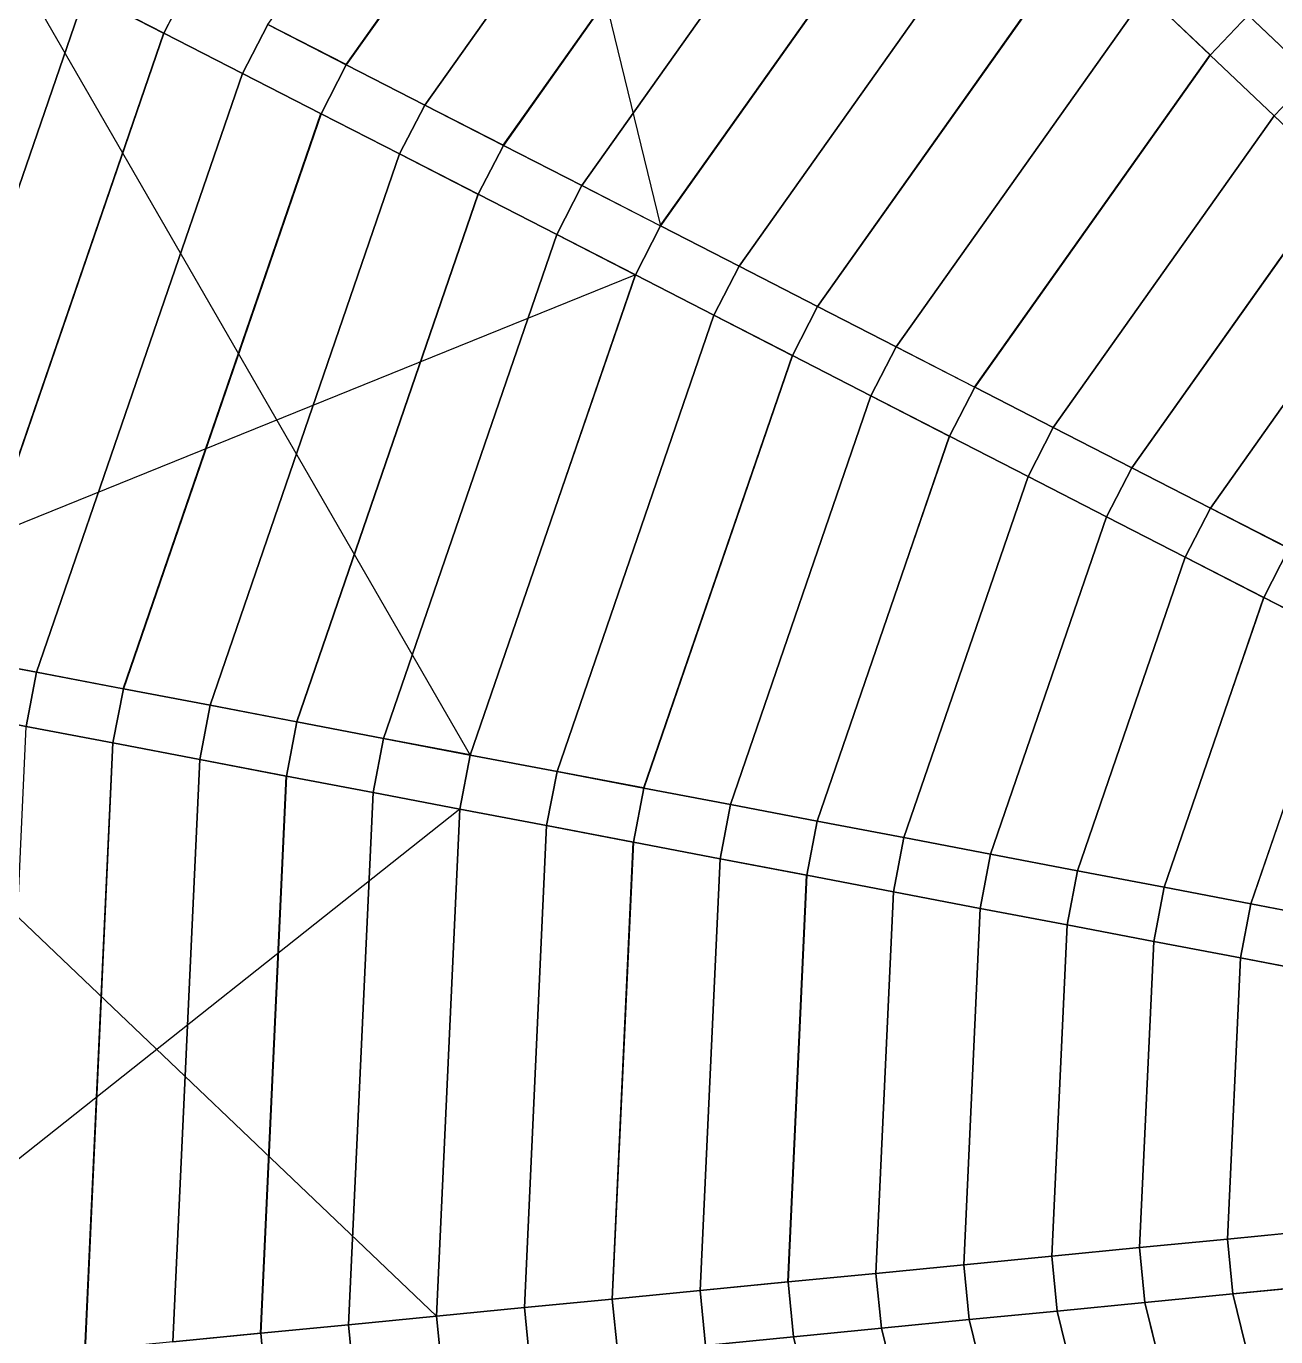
# Model space of a CAD drawing. Header units: millimetres. Extents: x -3890 to 2335, y 8273 to 14518.
# Drawn here: x -2937 to -1802, y 11227 to 12417 of the extents above; entities that cross this region are included whole.
import ezdxf

# ---------------------------------------------------------------- set-up
doc = ezdxf.new("R2010")
doc.units = ezdxf.units.MM
for name, color, linetype in [('FRAMES', 2, 'Continuous'), ('JOINTS', 2, 'Continuous'), ('SHELLS', 1, 'Continuous')]:
    doc.layers.add(name, color=color, linetype=linetype)

msp = doc.modelspace()

# ---------------------------------------------------------------- linework, layer by layer
at = {"layer": 'FRAMES'}
for p, q in [((-2559.3, 13052.9, 1429.5), (-2360.9, 12235.5, 1601.2)), ((-2326.8, 12832.1, 1642.3), (-2646.1, 12381.8, 1642.3)), ((-2210.6, 12721.7, 1683.5), (-2503.5, 12308.6, 1683.5)), ((-2094.4, 12611.4, 1721.2), (-2360.9, 12235.5, 1721.2)), ((-1978.1, 12501, 1755.5), (-2218.3, 12162.3, 1755.5)), ((-2954.2, 12483.7, 1429.5), (-2533.5, 11755.3, 1601.2)), ((-2788.7, 12455, 1477.7), (-2811.6, 12410.6, 1477.7)), ((-2811.6, 12410.6, 1597.7), (-2788.7, 12455, 1597.7)), ((-2882.9, 12447.1, 1454.1), (-2811.6, 12410.6, 1477.7)), ((-2882.9, 12447.1, 1574.1), (-2811.6, 12410.6, 1597.7)), ((-2811.6, 12410.6, 1477.7), (-2882.9, 12447.1, 1574.1)), ((-1920, 12445.8, 1651.4), (-1861.9, 12390.6, 1666.5)), ((-1920, 12445.8, 1771.4), (-1861.9, 12390.6, 1786.5)), ((-1861.9, 12390.6, 1666.5), (-1920, 12445.8, 1771.4)), ((-1827.5, 12426.8, 1666.5), (-1861.9, 12390.6, 1666.5)), ((-1861.9, 12390.6, 1786.5), (-1827.5, 12426.8, 1786.5)), ((-1827.5, 12426.8, 1666.5), (-1769.4, 12371.6, 1680.7)), ((-1827.5, 12426.8, 1786.5), (-1769.4, 12371.6, 1800.7)), ((-1827.5, 12426.8, 1666.5), (-1769.4, 12371.6, 1800.7)), ((-2811.6, 12410.6, 1597.7), (-3005.9, 11845.4, 1597.7)), ((-2811.6, 12410.6, 1477.7), (-2740.3, 12374, 1500.4)), ((-2811.6, 12410.6, 1597.7), (-2740.3, 12374, 1620.4)), ((-2811.6, 12410.6, 1477.7), (-2811.6, 12410.6, 1597.7)), ((-2740.3, 12374, 1620.4), (-2811.6, 12410.6, 1477.7)), ((-2717.4, 12418.4, 1500.4), (-2740.3, 12374, 1500.4)), ((-2740.3, 12374, 1620.4), (-2717.4, 12418.4, 1620.4)), ((-2717.4, 12418.4, 1500.4), (-2646.1, 12381.8, 1522.3)), ((-2717.4, 12418.4, 1620.4), (-2646.1, 12381.8, 1642.3)), ((-2717.4, 12418.4, 1620.4), (-2646.1, 12381.8, 1522.3)), ((-1861.9, 12390.6, 1786.5), (-2075.7, 12089.1, 1786.5)), ((-1861.9, 12390.6, 1666.5), (-1803.8, 12335.4, 1680.7)), ((-1861.9, 12390.6, 1786.5), (-1803.8, 12335.4, 1800.7)), ((-1861.9, 12390.6, 1666.5), (-1861.9, 12390.6, 1786.5)), ((-1803.8, 12335.4, 1800.7), (-1861.9, 12390.6, 1666.5)), ((-2740.3, 12374, 1500.4), (-2669, 12337.4, 1522.3)), ((-2740.3, 12374, 1620.4), (-2669, 12337.4, 1642.3)), ((-2740.3, 12374, 1500.4), (-2740.3, 12374, 1620.4)), ((-2669, 12337.4, 1522.3), (-2740.3, 12374, 1620.4)), ((-2646.1, 12381.8, 1522.3), (-2669, 12337.4, 1522.3)), ((-2669, 12337.4, 1642.3), (-2646.1, 12381.8, 1642.3)), ((-2646.1, 12381.8, 1522.3), (-2574.8, 12345.2, 1543.3)), ((-2646.1, 12381.8, 1642.3), (-2574.8, 12345.2, 1663.3)), ((-2646.1, 12381.8, 1642.3), (-2646.1, 12381.8, 1522.3)), ((-2646.1, 12381.8, 1522.3), (-2574.8, 12345.2, 1663.3)), ((-1769.4, 12371.6, 1680.7), (-1803.8, 12335.4, 1680.7)), ((-1803.8, 12335.4, 1800.7), (-1769.4, 12371.6, 1800.7)), ((-2669, 12337.4, 1642.3), (-2848.4, 11815.4, 1642.3)), ((-2669, 12337.4, 1522.3), (-2597.7, 12300.8, 1543.3)), ((-2669, 12337.4, 1642.3), (-2597.7, 12300.8, 1663.3)), ((-2669, 12337.4, 1522.3), (-2669, 12337.4, 1642.3)), ((-2597.7, 12300.8, 1663.3), (-2669, 12337.4, 1522.3)), ((-2574.8, 12345.2, 1543.3), (-2597.7, 12300.8, 1543.3)), ((-2597.7, 12300.8, 1663.3), (-2574.8, 12345.2, 1663.3)), ((-2574.8, 12345.2, 1543.3), (-2503.5, 12308.6, 1563.5)), ((-2574.8, 12345.2, 1663.3), (-2503.5, 12308.6, 1683.5)), ((-2574.8, 12345.2, 1663.3), (-2574.8, 12345.2, 1543.3)), ((-2574.8, 12345.2, 1663.3), (-2503.5, 12308.6, 1563.5)), ((-1803.8, 12335.4, 1680.7), (-1745.7, 12280.2, 1694.1)), ((-1803.8, 12335.4, 1800.7), (-1745.7, 12280.2, 1814.1)), ((-1803.8, 12335.4, 1680.7), (-1803.8, 12335.4, 1800.7)), ((-1745.7, 12280.2, 1694.1), (-1803.8, 12335.4, 1800.7)), ((-2597.7, 12300.8, 1543.3), (-2526.4, 12264.2, 1563.5)), ((-2597.7, 12300.8, 1663.3), (-2526.4, 12264.2, 1683.5)), ((-2597.7, 12300.8, 1543.3), (-2597.7, 12300.8, 1663.3)), ((-2526.4, 12264.2, 1563.5), (-2597.7, 12300.8, 1663.3)), ((-2503.5, 12308.6, 1563.5), (-2526.4, 12264.2, 1563.5)), ((-2526.4, 12264.2, 1683.5), (-2503.5, 12308.6, 1683.5)), ((-2503.5, 12308.6, 1563.5), (-2432.2, 12272.1, 1582.7)), ((-2503.5, 12308.6, 1683.5), (-2432.2, 12272.1, 1702.7)), ((-2503.5, 12308.6, 1683.5), (-2503.5, 12308.6, 1563.5)), ((-2503.5, 12308.6, 1563.5), (-2432.2, 12272.1, 1702.7)), ((-1745.7, 12280.2, 1814.1), (-1933, 12016, 1814.1)), ((-2526.4, 12264.2, 1683.5), (-2691, 11785.3, 1683.5)), ((-2526.4, 12264.2, 1563.5), (-2455.1, 12227.6, 1582.7)), ((-2526.4, 12264.2, 1683.5), (-2455.1, 12227.6, 1702.7)), ((-2526.4, 12264.2, 1563.5), (-2526.4, 12264.2, 1683.5)), ((-2455.1, 12227.6, 1702.7), (-2526.4, 12264.2, 1563.5)), ((-2432.2, 12272.1, 1582.7), (-2455.1, 12227.6, 1582.7)), ((-2455.1, 12227.6, 1702.7), (-2432.2, 12272.1, 1702.7)), ((-2432.2, 12272.1, 1582.7), (-2360.9, 12235.5, 1601.2)), ((-2432.2, 12272.1, 1702.7), (-2360.9, 12235.5, 1721.2)), ((-2432.2, 12272.1, 1702.7), (-2432.2, 12272.1, 1582.7)), ((-2432.2, 12272.1, 1702.7), (-2360.9, 12235.5, 1601.2)), ((-2360.9, 12235.5, 1601.2), (-2383.7, 12191, 1601.2)), ((-2383.7, 12191, 1721.2), (-2360.9, 12235.5, 1721.2)), ((-2360.9, 12235.5, 1601.2), (-2289.6, 12198.9, 1618.7)), ((-2360.9, 12235.5, 1721.2), (-2289.6, 12198.9, 1738.7)), ((-2360.9, 12235.5, 1721.2), (-2360.9, 12235.5, 1601.2)), ((-2360.9, 12235.5, 1601.2), (-2289.6, 12198.9, 1738.7)), ((-2455.1, 12227.6, 1582.7), (-2383.7, 12191, 1601.2)), ((-2455.1, 12227.6, 1702.7), (-2383.7, 12191, 1721.2)), ((-2455.1, 12227.6, 1582.7), (-2455.1, 12227.6, 1702.7)), ((-2383.7, 12191, 1601.2), (-2455.1, 12227.6, 1702.7)), ((-2289.6, 12198.9, 1618.7), (-2312.4, 12154.5, 1618.7)), ((-2312.4, 12154.5, 1738.7), (-2289.6, 12198.9, 1738.7)), ((-2289.6, 12198.9, 1618.7), (-2218.3, 12162.3, 1635.5)), ((-2289.6, 12198.9, 1738.7), (-2218.3, 12162.3, 1755.5)), ((-2289.6, 12198.9, 1738.7), (-2289.6, 12198.9, 1618.7)), ((-2289.6, 12198.9, 1738.7), (-2218.3, 12162.3, 1635.5)), ((-2383.7, 12191, 1601.2), (-3163.3, 11875.4, 1429.5)), ((-2383.7, 12191, 1721.2), (-2533.5, 11755.3, 1721.2)), ((-2383.7, 12191, 1601.2), (-2312.4, 12154.5, 1618.7)), ((-2383.7, 12191, 1721.2), (-2312.4, 12154.5, 1738.7)), ((-2383.7, 12191, 1601.2), (-2383.7, 12191, 1721.2)), ((-2312.4, 12154.5, 1738.7), (-2383.7, 12191, 1601.2)), ((-2218.3, 12162.3, 1635.5), (-2241.1, 12117.9, 1635.5)), ((-2241.1, 12117.9, 1755.5), (-2218.3, 12162.3, 1755.5)), ((-2218.3, 12162.3, 1635.5), (-2147, 12125.7, 1651.4)), ((-2218.3, 12162.3, 1755.5), (-2147, 12125.7, 1771.4)), ((-2218.3, 12162.3, 1755.5), (-2218.3, 12162.3, 1635.5)), ((-2218.3, 12162.3, 1635.5), (-2147, 12125.7, 1771.4)), ((-2312.4, 12154.5, 1618.7), (-2241.1, 12117.9, 1635.5)), ((-2312.4, 12154.5, 1738.7), (-2241.1, 12117.9, 1755.5)), ((-2312.4, 12154.5, 1618.7), (-2312.4, 12154.5, 1738.7)), ((-2241.1, 12117.9, 1635.5), (-2312.4, 12154.5, 1738.7)), ((-2147, 12125.7, 1651.4), (-2169.8, 12081.3, 1651.4)), ((-2169.8, 12081.3, 1771.4), (-2147, 12125.7, 1771.4)), ((-2147, 12125.7, 1651.4), (-2075.7, 12089.1, 1666.5)), ((-2147, 12125.7, 1771.4), (-2075.7, 12089.1, 1786.5)), ((-2147, 12125.7, 1771.4), (-2147, 12125.7, 1651.4)), ((-2147, 12125.7, 1771.4), (-2075.7, 12089.1, 1666.5)), ((-2241.1, 12117.9, 1755.5), (-2376.1, 11725.3, 1755.5)), ((-2241.1, 12117.9, 1635.5), (-2169.8, 12081.3, 1651.4)), ((-2241.1, 12117.9, 1755.5), (-2169.8, 12081.3, 1771.4)), ((-2241.1, 12117.9, 1635.5), (-2241.1, 12117.9, 1755.5)), ((-2169.8, 12081.3, 1771.4), (-2241.1, 12117.9, 1635.5)), ((-2075.7, 12089.1, 1666.5), (-2098.5, 12044.7, 1666.5)), ((-2098.5, 12044.7, 1786.5), (-2075.7, 12089.1, 1786.5)), ((-2075.7, 12089.1, 1666.5), (-2004.4, 12052.5, 1680.7)), ((-2075.7, 12089.1, 1786.5), (-2004.4, 12052.5, 1800.7)), ((-2075.7, 12089.1, 1786.5), (-2075.7, 12089.1, 1666.5)), ((-2075.7, 12089.1, 1666.5), (-2004.4, 12052.5, 1800.7)), ((-2169.8, 12081.3, 1651.4), (-2098.5, 12044.7, 1666.5)), ((-2169.8, 12081.3, 1771.4), (-2098.5, 12044.7, 1786.5)), ((-2169.8, 12081.3, 1651.4), (-2169.8, 12081.3, 1771.4)), ((-2098.5, 12044.7, 1666.5), (-2169.8, 12081.3, 1771.4)), ((-2004.4, 12052.5, 1680.7), (-2027.2, 12008.1, 1680.7)), ((-2027.2, 12008.1, 1800.7), (-2004.4, 12052.5, 1800.7)), ((-2004.4, 12052.5, 1680.7), (-1933, 12016, 1694.1)), ((-2004.4, 12052.5, 1800.7), (-1933, 12016, 1814.1)), ((-2004.4, 12052.5, 1800.7), (-2004.4, 12052.5, 1680.7)), ((-2004.4, 12052.5, 1800.7), (-1933, 12016, 1694.1)), ((-2098.5, 12044.7, 1786.5), (-2218.6, 11695.3, 1786.5)), ((-2098.5, 12044.7, 1666.5), (-2027.2, 12008.1, 1680.7)), ((-2098.5, 12044.7, 1786.5), (-2027.2, 12008.1, 1800.7)), ((-2098.5, 12044.7, 1666.5), (-2098.5, 12044.7, 1786.5)), ((-2027.2, 12008.1, 1800.7), (-2098.5, 12044.7, 1666.5)), ((-1933, 12016, 1694.1), (-1955.9, 11971.5, 1694.1)), ((-1955.9, 11971.5, 1814.1), (-1933, 12016, 1814.1)), ((-1933, 12016, 1694.1), (-1861.7, 11979.4, 1706.7)), ((-1933, 12016, 1814.1), (-1861.7, 11979.4, 1826.7)), ((-1933, 12016, 1814.1), (-1933, 12016, 1694.1)), ((-1933, 12016, 1694.1), (-1861.7, 11979.4, 1826.7)), ((-2027.2, 12008.1, 1680.7), (-1955.9, 11971.5, 1694.1)), ((-2027.2, 12008.1, 1800.7), (-1955.9, 11971.5, 1814.1)), ((-2027.2, 12008.1, 1680.7), (-2027.2, 12008.1, 1800.7)), ((-1955.9, 11971.5, 1694.1), (-2027.2, 12008.1, 1800.7)), ((-1861.7, 11979.4, 1706.7), (-1884.6, 11934.9, 1706.7)), ((-1884.6, 11934.9, 1826.7), (-1861.7, 11979.4, 1826.7)), ((-1861.7, 11979.4, 1706.7), (-1790.4, 11942.8, 1718.5)), ((-1861.7, 11979.4, 1826.7), (-1790.4, 11942.8, 1838.5)), ((-1861.7, 11979.4, 1826.7), (-1861.7, 11979.4, 1706.7)), ((-1861.7, 11979.4, 1826.7), (-1790.4, 11942.8, 1718.5)), ((-1955.9, 11971.5, 1814.1), (-2061.2, 11665.2, 1814.1)), ((-1955.9, 11971.5, 1694.1), (-1884.6, 11934.9, 1706.7)), ((-1955.9, 11971.5, 1814.1), (-1884.6, 11934.9, 1826.7)), ((-1955.9, 11971.5, 1694.1), (-1955.9, 11971.5, 1814.1)), ((-1884.6, 11934.9, 1826.7), (-1955.9, 11971.5, 1694.1)), ((-1884.6, 11934.9, 1706.7), (-1813.3, 11898.4, 1718.5)), ((-1884.6, 11934.9, 1826.7), (-1813.3, 11898.4, 1838.5)), ((-1884.6, 11934.9, 1706.7), (-1884.6, 11934.9, 1826.7)), ((-1813.3, 11898.4, 1718.5), (-1884.6, 11934.9, 1826.7)), ((-1790.4, 11942.8, 1718.5), (-1813.3, 11898.4, 1718.5)), ((-1813.3, 11898.4, 1838.5), (-1790.4, 11942.8, 1838.5)), ((-1813.3, 11898.4, 1838.5), (-1903.7, 11635.2, 1838.5)), ((-1813.3, 11898.4, 1718.5), (-1742, 11861.8, 1729.5)), ((-1813.3, 11898.4, 1838.5), (-1742, 11861.8, 1849.5)), ((-1813.3, 11898.4, 1718.5), (-1813.3, 11898.4, 1838.5)), ((-1742, 11861.8, 1849.5), (-1813.3, 11898.4, 1718.5)), ((-3005.9, 11845.4, 1477.7), (-2927.2, 11830.4, 1500.4)), ((-3005.9, 11845.4, 1597.7), (-2927.2, 11830.4, 1620.4)), ((-3005.9, 11845.4, 1477.7), (-2927.2, 11830.4, 1620.4)), ((-3172.8, 11826.3, 1429.5), (-2564.1, 11245.9, 1601.2)), ((-2927.2, 11830.4, 1500.4), (-2936.6, 11781.3, 1500.4)), ((-2936.6, 11781.3, 1620.4), (-2927.2, 11830.4, 1620.4)), ((-2927.2, 11830.4, 1500.4), (-2848.4, 11815.4, 1522.3)), ((-2927.2, 11830.4, 1620.4), (-2848.4, 11815.4, 1642.3)), ((-2927.2, 11830.4, 1620.4), (-2927.2, 11830.4, 1500.4)), ((-2927.2, 11830.4, 1620.4), (-2848.4, 11815.4, 1522.3)), ((-2848.4, 11815.4, 1522.3), (-2857.8, 11766.3, 1522.3)), ((-2857.8, 11766.3, 1642.3), (-2848.4, 11815.4, 1642.3)), ((-2848.4, 11815.4, 1522.3), (-2769.7, 11800.4, 1543.3)), ((-2848.4, 11815.4, 1642.3), (-2769.7, 11800.4, 1663.3)), ((-2848.4, 11815.4, 1642.3), (-2848.4, 11815.4, 1522.3)), ((-2848.4, 11815.4, 1522.3), (-2769.7, 11800.4, 1663.3)), ((-2769.7, 11800.4, 1543.3), (-2779.1, 11751.3, 1543.3)), ((-2779.1, 11751.3, 1663.3), (-2769.7, 11800.4, 1663.3)), ((-2769.7, 11800.4, 1543.3), (-2691, 11785.3, 1563.5)), ((-2769.7, 11800.4, 1663.3), (-2691, 11785.3, 1683.5)), ((-2769.7, 11800.4, 1663.3), (-2769.7, 11800.4, 1543.3)), ((-2769.7, 11800.4, 1663.3), (-2691, 11785.3, 1563.5)), ((-3015.3, 11796.3, 1477.7), (-2936.6, 11781.3, 1500.4)), ((-3015.3, 11796.3, 1597.7), (-2936.6, 11781.3, 1620.4)), ((-2936.6, 11781.3, 1620.4), (-3015.3, 11796.3, 1477.7)), ((-2936.6, 11781.3, 1500.4), (-2857.8, 11766.3, 1522.3)), ((-2936.6, 11781.3, 1620.4), (-2857.8, 11766.3, 1642.3)), ((-2936.6, 11781.3, 1500.4), (-2936.6, 11781.3, 1620.4)), ((-2857.8, 11766.3, 1522.3), (-2936.6, 11781.3, 1620.4)), ((-2691, 11785.3, 1563.5), (-2700.4, 11736.2, 1563.5)), ((-2700.4, 11736.2, 1683.5), (-2691, 11785.3, 1683.5)), ((-2691, 11785.3, 1563.5), (-2612.2, 11770.3, 1582.7)), ((-2691, 11785.3, 1683.5), (-2612.2, 11770.3, 1702.7)), ((-2691, 11785.3, 1683.5), (-2691, 11785.3, 1563.5)), ((-2691, 11785.3, 1563.5), (-2612.2, 11770.3, 1702.7)), ((-2857.8, 11766.3, 1642.3), (-2883.2, 11214.8, 1642.3)), ((-2857.8, 11766.3, 1522.3), (-2779.1, 11751.3, 1543.3)), ((-2857.8, 11766.3, 1642.3), (-2779.1, 11751.3, 1663.3)), ((-2857.8, 11766.3, 1522.3), (-2857.8, 11766.3, 1642.3)), ((-2779.1, 11751.3, 1663.3), (-2857.8, 11766.3, 1522.3)), ((-2612.2, 11770.3, 1582.7), (-2621.7, 11721.2, 1582.7)), ((-2621.7, 11721.2, 1702.7), (-2612.2, 11770.3, 1702.7)), ((-2612.2, 11770.3, 1582.7), (-2533.5, 11755.3, 1601.2)), ((-2612.2, 11770.3, 1702.7), (-2533.5, 11755.3, 1721.2)), ((-2612.2, 11770.3, 1702.7), (-2612.2, 11770.3, 1582.7)), ((-2612.2, 11770.3, 1702.7), (-2533.5, 11755.3, 1601.2)), ((-2533.5, 11755.3, 1601.2), (-2542.9, 11706.2, 1601.2)), ((-2542.9, 11706.2, 1721.2), (-2533.5, 11755.3, 1721.2)), ((-2533.5, 11755.3, 1601.2), (-2454.8, 11740.3, 1618.7)), ((-2533.5, 11755.3, 1721.2), (-2454.8, 11740.3, 1738.7)), ((-2533.5, 11755.3, 1721.2), (-2533.5, 11755.3, 1601.2)), ((-2533.5, 11755.3, 1601.2), (-2454.8, 11740.3, 1738.7)), ((-2779.1, 11751.3, 1543.3), (-2700.4, 11736.2, 1563.5)), ((-2779.1, 11751.3, 1663.3), (-2700.4, 11736.2, 1683.5)), ((-2779.1, 11751.3, 1543.3), (-2779.1, 11751.3, 1663.3)), ((-2700.4, 11736.2, 1563.5), (-2779.1, 11751.3, 1663.3)), ((-2700.4, 11736.2, 1683.5), (-2723.7, 11230.4, 1683.5)), ((-2700.4, 11736.2, 1563.5), (-2621.7, 11721.2, 1582.7)), ((-2700.4, 11736.2, 1683.5), (-2621.7, 11721.2, 1702.7)), ((-2700.4, 11736.2, 1563.5), (-2700.4, 11736.2, 1683.5)), ((-2621.7, 11721.2, 1702.7), (-2700.4, 11736.2, 1563.5)), ((-2454.8, 11740.3, 1618.7), (-2464.2, 11691.2, 1618.7)), ((-2464.2, 11691.2, 1738.7), (-2454.8, 11740.3, 1738.7)), ((-2454.8, 11740.3, 1618.7), (-2376.1, 11725.3, 1635.5)), ((-2454.8, 11740.3, 1738.7), (-2376.1, 11725.3, 1755.5)), ((-2454.8, 11740.3, 1738.7), (-2454.8, 11740.3, 1618.7)), ((-2454.8, 11740.3, 1738.7), (-2376.1, 11725.3, 1635.5)), ((-2621.7, 11721.2, 1582.7), (-2542.9, 11706.2, 1601.2)), ((-2621.7, 11721.2, 1702.7), (-2542.9, 11706.2, 1721.2)), ((-2621.7, 11721.2, 1582.7), (-2621.7, 11721.2, 1702.7)), ((-2542.9, 11706.2, 1601.2), (-2621.7, 11721.2, 1702.7)), ((-2376.1, 11725.3, 1635.5), (-2385.5, 11676.2, 1635.5)), ((-2385.5, 11676.2, 1755.5), (-2376.1, 11725.3, 1755.5)), ((-2376.1, 11725.3, 1635.5), (-2297.3, 11710.3, 1651.4)), ((-2376.1, 11725.3, 1755.5), (-2297.3, 11710.3, 1771.4)), ((-2376.1, 11725.3, 1755.5), (-2376.1, 11725.3, 1635.5)), ((-2376.1, 11725.3, 1635.5), (-2297.3, 11710.3, 1771.4)), ((-2542.9, 11706.2, 1601.2), (-3202.3, 11183.7, 1429.5)), ((-2542.9, 11706.2, 1721.2), (-2564.1, 11245.9, 1721.2)), ((-2542.9, 11706.2, 1601.2), (-2464.2, 11691.2, 1618.7)), ((-2542.9, 11706.2, 1721.2), (-2464.2, 11691.2, 1738.7)), ((-2542.9, 11706.2, 1601.2), (-2542.9, 11706.2, 1721.2)), ((-2464.2, 11691.2, 1738.7), (-2542.9, 11706.2, 1601.2)), ((-2297.3, 11710.3, 1651.4), (-2306.7, 11661.2, 1651.4)), ((-2306.7, 11661.2, 1771.4), (-2297.3, 11710.3, 1771.4)), ((-2297.3, 11710.3, 1651.4), (-2218.6, 11695.3, 1666.5)), ((-2297.3, 11710.3, 1771.4), (-2218.6, 11695.3, 1786.5)), ((-2297.3, 11710.3, 1771.4), (-2297.3, 11710.3, 1651.4)), ((-2297.3, 11710.3, 1771.4), (-2218.6, 11695.3, 1666.5)), ((-2218.6, 11695.3, 1666.5), (-2228, 11646.2, 1666.5)), ((-2228, 11646.2, 1786.5), (-2218.6, 11695.3, 1786.5)), ((-2218.6, 11695.3, 1666.5), (-2139.9, 11680.3, 1680.7)), ((-2218.6, 11695.3, 1786.5), (-2139.9, 11680.3, 1800.7)), ((-2218.6, 11695.3, 1786.5), (-2218.6, 11695.3, 1666.5)), ((-2218.6, 11695.3, 1666.5), (-2139.9, 11680.3, 1800.7)), ((-2464.2, 11691.2, 1618.7), (-2385.5, 11676.2, 1635.5)), ((-2464.2, 11691.2, 1738.7), (-2385.5, 11676.2, 1755.5)), ((-2464.2, 11691.2, 1618.7), (-2464.2, 11691.2, 1738.7)), ((-2385.5, 11676.2, 1635.5), (-2464.2, 11691.2, 1738.7)), ((-2385.5, 11676.2, 1755.5), (-2404.6, 11261.5, 1755.5)), ((-2385.5, 11676.2, 1635.5), (-2306.7, 11661.2, 1651.4)), ((-2385.5, 11676.2, 1755.5), (-2306.7, 11661.2, 1771.4)), ((-2385.5, 11676.2, 1635.5), (-2385.5, 11676.2, 1755.5)), ((-2306.7, 11661.2, 1771.4), (-2385.5, 11676.2, 1635.5)), ((-2139.9, 11680.3, 1680.7), (-2149.3, 11631.1, 1680.7)), ((-2149.3, 11631.1, 1800.7), (-2139.9, 11680.3, 1800.7)), ((-2139.9, 11680.3, 1680.7), (-2061.2, 11665.2, 1694.1)), ((-2139.9, 11680.3, 1800.7), (-2061.2, 11665.2, 1814.1)), ((-2139.9, 11680.3, 1800.7), (-2139.9, 11680.3, 1680.7)), ((-2139.9, 11680.3, 1800.7), (-2061.2, 11665.2, 1694.1)), ((-2306.7, 11661.2, 1651.4), (-2228, 11646.2, 1666.5)), ((-2306.7, 11661.2, 1771.4), (-2228, 11646.2, 1786.5)), ((-2306.7, 11661.2, 1651.4), (-2306.7, 11661.2, 1771.4)), ((-2228, 11646.2, 1666.5), (-2306.7, 11661.2, 1771.4)), ((-2061.2, 11665.2, 1694.1), (-2070.6, 11616.1, 1694.1)), ((-2070.6, 11616.1, 1814.1), (-2061.2, 11665.2, 1814.1)), ((-2061.2, 11665.2, 1694.1), (-1982.4, 11650.2, 1706.7)), ((-2061.2, 11665.2, 1814.1), (-1982.4, 11650.2, 1826.7)), ((-2061.2, 11665.2, 1814.1), (-2061.2, 11665.2, 1694.1)), ((-2061.2, 11665.2, 1694.1), (-1982.4, 11650.2, 1826.7)), ((-2228, 11646.2, 1786.5), (-2245, 11277, 1786.5)), ((-2228, 11646.2, 1666.5), (-2149.3, 11631.1, 1680.7)), ((-2228, 11646.2, 1786.5), (-2149.3, 11631.1, 1800.7)), ((-2228, 11646.2, 1666.5), (-2228, 11646.2, 1786.5)), ((-2149.3, 11631.1, 1800.7), (-2228, 11646.2, 1666.5)), ((-1982.4, 11650.2, 1706.7), (-1991.8, 11601.1, 1706.7)), ((-1991.8, 11601.1, 1826.7), (-1982.4, 11650.2, 1826.7)), ((-1982.4, 11650.2, 1706.7), (-1903.7, 11635.2, 1718.5)), ((-1982.4, 11650.2, 1826.7), (-1903.7, 11635.2, 1838.5)), ((-1982.4, 11650.2, 1826.7), (-1982.4, 11650.2, 1706.7)), ((-1982.4, 11650.2, 1826.7), (-1903.7, 11635.2, 1718.5)), ((-1903.7, 11635.2, 1718.5), (-1913.1, 11586.1, 1718.5)), ((-1913.1, 11586.1, 1838.5), (-1903.7, 11635.2, 1838.5)), ((-1903.7, 11635.2, 1718.5), (-1825, 11620.2, 1729.5)), ((-1903.7, 11635.2, 1838.5), (-1825, 11620.2, 1849.5)), ((-1903.7, 11635.2, 1838.5), (-1903.7, 11635.2, 1718.5)), ((-1903.7, 11635.2, 1718.5), (-1825, 11620.2, 1849.5)), ((-2149.3, 11631.1, 1680.7), (-2070.6, 11616.1, 1694.1)), ((-2149.3, 11631.1, 1800.7), (-2070.6, 11616.1, 1814.1)), ((-2149.3, 11631.1, 1680.7), (-2149.3, 11631.1, 1800.7)), ((-2070.6, 11616.1, 1694.1), (-2149.3, 11631.1, 1800.7)), ((-2070.6, 11616.1, 1814.1), (-2085.5, 11292.6, 1814.1)), ((-2070.6, 11616.1, 1694.1), (-1991.8, 11601.1, 1706.7)), ((-2070.6, 11616.1, 1814.1), (-1991.8, 11601.1, 1826.7)), ((-2070.6, 11616.1, 1694.1), (-2070.6, 11616.1, 1814.1)), ((-1991.8, 11601.1, 1826.7), (-2070.6, 11616.1, 1694.1)), ((-1825, 11620.2, 1729.5), (-1834.4, 11571.1, 1729.5)), ((-1834.4, 11571.1, 1849.5), (-1825, 11620.2, 1849.5)), ((-1825, 11620.2, 1729.5), (-1746.2, 11605.2, 1739.7)), ((-1825, 11620.2, 1849.5), (-1746.2, 11605.2, 1859.7)), ((-1825, 11620.2, 1849.5), (-1825, 11620.2, 1729.5)), ((-1825, 11620.2, 1849.5), (-1746.2, 11605.2, 1739.7)), ((-1991.8, 11601.1, 1706.7), (-1913.1, 11586.1, 1718.5)), ((-1991.8, 11601.1, 1826.7), (-1913.1, 11586.1, 1838.5)), ((-1991.8, 11601.1, 1706.7), (-1991.8, 11601.1, 1826.7)), ((-1913.1, 11586.1, 1718.5), (-1991.8, 11601.1, 1826.7)), ((-1913.1, 11586.1, 1838.5), (-1926, 11308.2, 1838.5)), ((-1913.1, 11586.1, 1718.5), (-1834.4, 11571.1, 1729.5)), ((-1913.1, 11586.1, 1838.5), (-1834.4, 11571.1, 1849.5)), ((-1913.1, 11586.1, 1718.5), (-1913.1, 11586.1, 1838.5)), ((-1834.4, 11571.1, 1849.5), (-1913.1, 11586.1, 1718.5)), ((-1834.4, 11571.1, 1729.5), (-1755.6, 11556.1, 1739.7)), ((-1834.4, 11571.1, 1849.5), (-1755.6, 11556.1, 1859.7)), ((-1834.4, 11571.1, 1729.5), (-1834.4, 11571.1, 1849.5)), ((-1755.6, 11556.1, 1739.7), (-1834.4, 11571.1, 1849.5)), ((-1926, 11308.2, 1718.5), (-1846.2, 11315.9, 1729.5)), ((-1926, 11308.2, 1838.5), (-1846.2, 11315.9, 1849.5)), ((-1926, 11308.2, 1718.5), (-1846.2, 11315.9, 1849.5)), ((-1846.2, 11315.9, 1729.5), (-1766.4, 11323.7, 1739.7)), ((-1846.2, 11315.9, 1849.5), (-1766.4, 11323.7, 1859.7)), ((-1846.2, 11315.9, 1849.5), (-1766.4, 11323.7, 1739.7)), ((-1846.2, 11315.9, 1849.5), (-1846.2, 11315.9, 1729.5)), ((-1846.2, 11315.9, 1729.5), (-1841.3, 11266.2, 1729.5)), ((-1841.3, 11266.2, 1849.5), (-1846.2, 11315.9, 1849.5)), ((-2005.7, 11300.4, 1706.7), (-1926, 11308.2, 1718.5)), ((-2005.7, 11300.4, 1826.7), (-1926, 11308.2, 1838.5)), ((-2005.7, 11300.4, 1826.7), (-1926, 11308.2, 1718.5)), ((-1926, 11308.2, 1838.5), (-1926, 11308.2, 1718.5)), ((-1926, 11308.2, 1718.5), (-1921.1, 11258.4, 1718.5)), ((-1921.1, 11258.4, 1838.5), (-1926, 11308.2, 1838.5)), ((-2165.3, 11284.8, 1680.7), (-2085.5, 11292.6, 1694.1)), ((-2165.3, 11284.8, 1800.7), (-2085.5, 11292.6, 1814.1)), ((-2165.3, 11284.8, 1800.7), (-2085.5, 11292.6, 1694.1)), ((-2085.5, 11292.6, 1694.1), (-2005.7, 11300.4, 1706.7)), ((-2085.5, 11292.6, 1814.1), (-2005.7, 11300.4, 1826.7)), ((-2085.5, 11292.6, 1694.1), (-2005.7, 11300.4, 1826.7)), ((-2085.5, 11292.6, 1814.1), (-2085.5, 11292.6, 1694.1)), ((-2085.5, 11292.6, 1694.1), (-2080.7, 11242.8, 1694.1)), ((-2080.7, 11242.8, 1814.1), (-2085.5, 11292.6, 1814.1)), ((-2005.7, 11300.4, 1826.7), (-2005.7, 11300.4, 1706.7)), ((-2005.7, 11300.4, 1706.7), (-2000.9, 11250.6, 1706.7)), ((-2000.9, 11250.6, 1826.7), (-2005.7, 11300.4, 1826.7)), ((-2324.8, 11269.3, 1651.4), (-2245, 11277, 1666.5)), ((-2324.8, 11269.3, 1771.4), (-2245, 11277, 1786.5)), ((-2324.8, 11269.3, 1771.4), (-2245, 11277, 1666.5)), ((-2245, 11277, 1666.5), (-2165.3, 11284.8, 1680.7)), ((-2245, 11277, 1786.5), (-2165.3, 11284.8, 1800.7)), ((-2245, 11277, 1666.5), (-2165.3, 11284.8, 1800.7)), ((-2245, 11277, 1786.5), (-2245, 11277, 1666.5)), ((-2245, 11277, 1666.5), (-2240.2, 11227.3, 1666.5)), ((-2240.2, 11227.3, 1786.5), (-2245, 11277, 1786.5)), ((-2165.3, 11284.8, 1800.7), (-2165.3, 11284.8, 1680.7)), ((-2165.3, 11284.8, 1680.7), (-2160.4, 11235.1, 1680.7)), ((-2160.4, 11235.1, 1800.7), (-2165.3, 11284.8, 1800.7)), ((-2404.6, 11261.5, 1635.5), (-2324.8, 11269.3, 1651.4)), ((-2404.6, 11261.5, 1755.5), (-2324.8, 11269.3, 1771.4)), ((-2404.6, 11261.5, 1635.5), (-2324.8, 11269.3, 1771.4)), ((-2324.8, 11269.3, 1771.4), (-2324.8, 11269.3, 1651.4)), ((-2324.8, 11269.3, 1651.4), (-2320, 11219.5, 1651.4)), ((-2320, 11219.5, 1771.4), (-2324.8, 11269.3, 1771.4)), ((-1921.1, 11258.4, 1718.5), (-1841.3, 11266.2, 1729.5)), ((-1921.1, 11258.4, 1838.5), (-1841.3, 11266.2, 1849.5)), ((-1841.3, 11266.2, 1849.5), (-1921.1, 11258.4, 1718.5)), ((-1841.3, 11266.2, 1729.5), (-1761.6, 11273.9, 1739.7)), ((-1841.3, 11266.2, 1849.5), (-1761.6, 11273.9, 1859.7)), ((-1761.6, 11273.9, 1739.7), (-1841.3, 11266.2, 1849.5)), ((-1841.3, 11266.2, 1729.5), (-1841.3, 11266.2, 1849.5)), ((-2564.1, 11245.9, 1601.2), (-2484.4, 11253.7, 1618.7)), ((-2564.1, 11245.9, 1721.2), (-2484.4, 11253.7, 1738.7)), ((-2564.1, 11245.9, 1601.2), (-2484.4, 11253.7, 1738.7)), ((-2484.4, 11253.7, 1618.7), (-2404.6, 11261.5, 1635.5)), ((-2484.4, 11253.7, 1738.7), (-2404.6, 11261.5, 1755.5)), ((-2484.4, 11253.7, 1738.7), (-2404.6, 11261.5, 1635.5)), ((-2484.4, 11253.7, 1738.7), (-2484.4, 11253.7, 1618.7)), ((-2484.4, 11253.7, 1618.7), (-2479.5, 11204, 1618.7)), ((-2479.5, 11204, 1738.7), (-2484.4, 11253.7, 1738.7)), ((-2404.6, 11261.5, 1755.5), (-2404.6, 11261.5, 1635.5)), ((-2404.6, 11261.5, 1635.5), (-2399.7, 11211.7, 1635.5)), ((-2399.7, 11211.7, 1755.5), (-2404.6, 11261.5, 1755.5)), ((-2000.9, 11250.6, 1706.7), (-1921.1, 11258.4, 1718.5)), ((-2000.9, 11250.6, 1826.7), (-1921.1, 11258.4, 1838.5)), ((-1921.1, 11258.4, 1718.5), (-2000.9, 11250.6, 1826.7)), ((-1921.1, 11258.4, 1718.5), (-1921.1, 11258.4, 1838.5)), ((-1921.1, 11258.4, 1838.5), (-1854.8, 10988.3, 1838.5)), ((-2643.9, 11238.2, 1582.7), (-2564.1, 11245.9, 1601.2)), ((-2643.9, 11238.2, 1702.7), (-2564.1, 11245.9, 1721.2)), ((-2643.9, 11238.2, 1702.7), (-2564.1, 11245.9, 1601.2)), ((-2564.1, 11245.9, 1721.2), (-2564.1, 11245.9, 1601.2)), ((-2564.1, 11245.9, 1601.2), (-2559.3, 11196.2, 1601.2)), ((-2559.3, 11196.2, 1721.2), (-2564.1, 11245.9, 1721.2)), ((-2160.4, 11235.1, 1680.7), (-2080.7, 11242.8, 1694.1)), ((-2160.4, 11235.1, 1800.7), (-2080.7, 11242.8, 1814.1)), ((-2080.7, 11242.8, 1694.1), (-2160.4, 11235.1, 1800.7)), ((-2080.7, 11242.8, 1694.1), (-2000.9, 11250.6, 1706.7)), ((-2080.7, 11242.8, 1814.1), (-2000.9, 11250.6, 1826.7)), ((-2000.9, 11250.6, 1826.7), (-2080.7, 11242.8, 1694.1)), ((-2080.7, 11242.8, 1694.1), (-2080.7, 11242.8, 1814.1)), ((-2080.7, 11242.8, 1814.1), (-2003.5, 10928.5, 1814.1)), ((-2000.9, 11250.6, 1706.7), (-2000.9, 11250.6, 1826.7)), ((-2803.5, 11222.6, 1543.3), (-2723.7, 11230.4, 1563.5)), ((-2803.5, 11222.6, 1663.3), (-2723.7, 11230.4, 1683.5)), ((-2803.5, 11222.6, 1663.3), (-2723.7, 11230.4, 1563.5)), ((-2723.7, 11230.4, 1563.5), (-2643.9, 11238.2, 1582.7)), ((-2723.7, 11230.4, 1683.5), (-2643.9, 11238.2, 1702.7)), ((-2723.7, 11230.4, 1563.5), (-2643.9, 11238.2, 1702.7)), ((-2723.7, 11230.4, 1683.5), (-2723.7, 11230.4, 1563.5)), ((-2723.7, 11230.4, 1563.5), (-2718.8, 11180.6, 1563.5)), ((-2718.8, 11180.6, 1683.5), (-2723.7, 11230.4, 1683.5)), ((-2643.9, 11238.2, 1702.7), (-2643.9, 11238.2, 1582.7)), ((-2643.9, 11238.2, 1582.7), (-2639.1, 11188.4, 1582.7)), ((-2639.1, 11188.4, 1702.7), (-2643.9, 11238.2, 1702.7)), ((-2240.2, 11227.3, 1666.5), (-2160.4, 11235.1, 1680.7)), ((-2240.2, 11227.3, 1786.5), (-2160.4, 11235.1, 1800.7)), ((-2160.4, 11235.1, 1800.7), (-2240.2, 11227.3, 1666.5)), ((-2160.4, 11235.1, 1680.7), (-2160.4, 11235.1, 1800.7)), ((-2320, 11219.5, 1651.4), (-2240.2, 11227.3, 1666.5)), ((-2320, 11219.5, 1771.4), (-2240.2, 11227.3, 1786.5)), ((-2240.2, 11227.3, 1666.5), (-2320, 11219.5, 1771.4)), ((-2240.2, 11227.3, 1666.5), (-2240.2, 11227.3, 1786.5)), ((-2240.2, 11227.3, 1786.5), (-2152.2, 10868.6, 1786.5))]:
    msp.add_line(p, q, dxfattribs=at)
at = {"layer": 'JOINTS'}
for p in [(-2811.6, 12410.6, 1477.7), (-2811.6, 12410.6, 1597.7), (-1861.9, 12390.6, 1666.5), (-1861.9, 12390.6, 1786.5), (-2740.3, 12374, 1500.4), (-2740.3, 12374, 1620.4), (-2646.1, 12381.8, 1522.3), (-2646.1, 12381.8, 1642.3), (-2669, 12337.4, 1522.3), (-2669, 12337.4, 1642.3), (-2574.8, 12345.2, 1543.3), (-2574.8, 12345.2, 1663.3), (-1803.8, 12335.4, 1680.7), (-1803.8, 12335.4, 1800.7), (-2597.7, 12300.8, 1543.3), (-2597.7, 12300.8, 1663.3), (-2503.5, 12308.6, 1563.5), (-2503.5, 12308.6, 1683.5), (-2526.4, 12264.2, 1563.5), (-2526.4, 12264.2, 1683.5), (-2432.2, 12272.1, 1582.7), (-2432.2, 12272.1, 1702.7), (-2360.9, 12235.5, 1601.2), (-2360.9, 12235.5, 1721.2), (-2455.1, 12227.6, 1582.7), (-2455.1, 12227.6, 1702.7), (-2289.6, 12198.9, 1618.7), (-2289.6, 12198.9, 1738.7), (-2383.7, 12191, 1601.2), (-2383.7, 12191, 1721.2), (-2218.3, 12162.3, 1635.5), (-2218.3, 12162.3, 1755.5), (-2312.4, 12154.5, 1618.7), (-2312.4, 12154.5, 1738.7), (-2147, 12125.7, 1651.4), (-2147, 12125.7, 1771.4), (-2241.1, 12117.9, 1635.5), (-2241.1, 12117.9, 1755.5), (-2075.7, 12089.1, 1666.5), (-2075.7, 12089.1, 1786.5), (-2169.8, 12081.3, 1651.4), (-2169.8, 12081.3, 1771.4), (-2004.4, 12052.5, 1680.7), (-2004.4, 12052.5, 1800.7), (-2098.5, 12044.7, 1666.5), (-2098.5, 12044.7, 1786.5), (-1933, 12016, 1694.1), (-1933, 12016, 1814.1), (-2027.2, 12008.1, 1680.7), (-2027.2, 12008.1, 1800.7), (-1861.7, 11979.4, 1706.7), (-1861.7, 11979.4, 1826.7), (-1955.9, 11971.5, 1694.1), (-1955.9, 11971.5, 1814.1), (-1884.6, 11934.9, 1706.7), (-1884.6, 11934.9, 1826.7), (-1813.3, 11898.4, 1718.5), (-1813.3, 11898.4, 1838.5), (-2927.2, 11830.4, 1500.4), (-2927.2, 11830.4, 1620.4), (-2848.4, 11815.4, 1522.3), (-2848.4, 11815.4, 1642.3), (-2769.7, 11800.4, 1543.3), (-2769.7, 11800.4, 1663.3), (-2936.6, 11781.3, 1500.4), (-2936.6, 11781.3, 1620.4), (-2691, 11785.3, 1563.5), (-2691, 11785.3, 1683.5), (-2857.8, 11766.3, 1522.3), (-2857.8, 11766.3, 1642.3), (-2612.2, 11770.3, 1582.7), (-2612.2, 11770.3, 1702.7), (-2533.5, 11755.3, 1601.2), (-2533.5, 11755.3, 1721.2), (-2779.1, 11751.3, 1543.3), (-2779.1, 11751.3, 1663.3), (-2700.4, 11736.2, 1563.5), (-2700.4, 11736.2, 1683.5), (-2454.8, 11740.3, 1618.7), (-2454.8, 11740.3, 1738.7), (-2621.7, 11721.2, 1582.7), (-2621.7, 11721.2, 1702.7), (-2376.1, 11725.3, 1635.5), (-2376.1, 11725.3, 1755.5), (-2542.9, 11706.2, 1601.2), (-2542.9, 11706.2, 1721.2), (-2297.3, 11710.3, 1651.4), (-2297.3, 11710.3, 1771.4), (-2218.6, 11695.3, 1666.5), (-2218.6, 11695.3, 1786.5), (-2464.2, 11691.2, 1618.7), (-2464.2, 11691.2, 1738.7), (-2385.5, 11676.2, 1635.5), (-2385.5, 11676.2, 1755.5), (-2139.9, 11680.3, 1680.7), (-2139.9, 11680.3, 1800.7), (-2306.7, 11661.2, 1651.4), (-2306.7, 11661.2, 1771.4), (-2061.2, 11665.2, 1694.1), (-2061.2, 11665.2, 1814.1), (-2228, 11646.2, 1666.5), (-2228, 11646.2, 1786.5), (-1982.4, 11650.2, 1706.7), (-1982.4, 11650.2, 1826.7), (-1903.7, 11635.2, 1718.5), (-1903.7, 11635.2, 1838.5), (-2149.3, 11631.1, 1680.7), (-2149.3, 11631.1, 1800.7), (-2070.6, 11616.1, 1694.1), (-2070.6, 11616.1, 1814.1), (-1825, 11620.2, 1729.5), (-1825, 11620.2, 1849.5), (-1991.8, 11601.1, 1706.7), (-1991.8, 11601.1, 1826.7), (-1913.1, 11586.1, 1718.5), (-1913.1, 11586.1, 1838.5), (-1834.4, 11571.1, 1729.5), (-1834.4, 11571.1, 1849.5), (-1846.2, 11315.9, 1729.5), (-1846.2, 11315.9, 1849.5), (-1926, 11308.2, 1718.5), (-1926, 11308.2, 1838.5), (-2085.5, 11292.6, 1694.1), (-2085.5, 11292.6, 1814.1), (-2005.7, 11300.4, 1706.7), (-2005.7, 11300.4, 1826.7), (-2245, 11277, 1666.5), (-2245, 11277, 1786.5), (-2165.3, 11284.8, 1680.7), (-2165.3, 11284.8, 1800.7), (-2324.8, 11269.3, 1651.4), (-2324.8, 11269.3, 1771.4), (-1841.3, 11266.2, 1729.5), (-1841.3, 11266.2, 1849.5), (-2484.4, 11253.7, 1618.7), (-2484.4, 11253.7, 1738.7), (-2404.6, 11261.5, 1635.5), (-2404.6, 11261.5, 1755.5), (-1921.1, 11258.4, 1718.5), (-1921.1, 11258.4, 1838.5), (-2564.1, 11245.9, 1601.2), (-2564.1, 11245.9, 1721.2), (-2080.7, 11242.8, 1694.1), (-2080.7, 11242.8, 1814.1), (-2000.9, 11250.6, 1706.7), (-2000.9, 11250.6, 1826.7), (-2723.7, 11230.4, 1563.5), (-2723.7, 11230.4, 1683.5), (-2643.9, 11238.2, 1582.7), (-2643.9, 11238.2, 1702.7), (-2160.4, 11235.1, 1680.7), (-2160.4, 11235.1, 1800.7), (-2240.2, 11227.3, 1666.5), (-2240.2, 11227.3, 1786.5)]:
    msp.add_point(p, dxfattribs=at)
at = {"layer": 'SHELLS'}
for points in [[(-2384.9, 12887.3, 1620.4), (-2327, 12832.3, 1643.1), (-2646.3, 12381.9, 1643.1), (-2717.4, 12418.4, 1620.4)], [(-2327, 12832.3, 1643.1), (-2646.3, 12381.9, 1643.1), (-2646.3, 12381.9, 1643.1)], [(-2326.8, 12832.1, 1642.3), (-2268.7, 12776.9, 1663.3), (-2574.8, 12345.2, 1663.3), (-2646.1, 12381.8, 1642.3)], [(-2268.7, 12776.9, 1663.3), (-2210.8, 12721.9, 1684.3), (-2503.7, 12308.8, 1684.3), (-2574.8, 12345.2, 1663.3)], [(-2268.7, 12776.9, 1663.3), (-2268.7, 12776.9, 1663.3), (-2574.8, 12345.2, 1663.3)], [(-2210.8, 12721.9, 1684.3), (-2503.7, 12308.8, 1684.3), (-2503.7, 12308.8, 1684.3)], [(-2210.6, 12721.7, 1683.5), (-2152.5, 12666.6, 1702.7), (-2432.2, 12272.1, 1702.7), (-2503.5, 12308.6, 1683.5)], [(-2152.5, 12666.6, 1702.7), (-2094.5, 12611.5, 1721.9), (-2361.1, 12235.6, 1721.9), (-2432.2, 12272.1, 1702.7)], [(-2152.5, 12666.6, 1702.7), (-2152.5, 12666.6, 1702.7), (-2432.2, 12272.1, 1702.7)], [(-1537.5, 12655.8, 1786.5), (-1497.3, 12586.5, 1800.7), (-1769.4, 12371.6, 1800.7), (-1827.5, 12426.8, 1786.5)], [(-2094.5, 12611.5, 1721.9), (-2361.1, 12235.6, 1721.9), (-2361.1, 12235.6, 1721.9)], [(-2094.4, 12611.4, 1721.2), (-2036.3, 12556.2, 1738.7), (-2289.6, 12198.9, 1738.7), (-2360.9, 12235.5, 1721.2)], [(-2036.3, 12556.2, 1738.7), (-1978.3, 12501.1, 1756.3), (-2218.4, 12162.4, 1756.3), (-2289.6, 12198.9, 1738.7)], [(-2036.3, 12556.2, 1738.7), (-2036.3, 12556.2, 1738.7), (-2289.6, 12198.9, 1738.7)], [(-1978.3, 12501.1, 1756.3), (-2218.4, 12162.4, 1756.3), (-2218.4, 12162.4, 1756.3)], [(-1978.1, 12501, 1755.5), (-1920, 12445.8, 1771.4), (-2147, 12125.7, 1771.4), (-2218.3, 12162.3, 1755.5)], [(-1978.1, 12501, 1755.5), (-1978.1, 12501, 1755.5), (-2218.3, 12162.3, 1755.5), (-1978.1, 12501, 1755.5)], [(-2954.2, 12483.7, 1549.5), (-2882.9, 12447.1, 1574.1), (-3084.6, 11860.4, 1574.1), (-3163.3, 11875.4, 1549.5)], [(-2882.9, 12447.1, 1574.1), (-2811.9, 12410.6, 1598.5), (-3006.1, 11845.5, 1598.5), (-3084.6, 11860.4, 1574.1)], [(-1920, 12445.8, 1771.4), (-1862, 12390.7, 1787.2), (-2075.8, 12089.2, 1787.2), (-2147, 12125.7, 1771.4)], [(-1920, 12445.8, 1771.4), (-1920, 12445.8, 1771.4), (-2147, 12125.7, 1771.4)], [(-2811.6, 12410.6, 1597.7), (-2740.3, 12374, 1620.4), (-2927.2, 11830.4, 1620.4), (-3005.9, 11845.4, 1597.7)], [(-2811.6, 12410.6, 1597.7), (-2811.6, 12410.6, 1597.7), (-3005.9, 11845.4, 1597.7), (-2811.6, 12410.6, 1597.7)], [(-1862, 12390.7, 1787.2), (-2075.8, 12089.2, 1787.2), (-2075.8, 12089.2, 1787.2)], [(-1861.9, 12390.6, 1786.5), (-1803.8, 12335.4, 1800.7), (-2004.4, 12052.5, 1800.7), (-2075.7, 12089.1, 1786.5)], [(-2740.3, 12374, 1620.4), (-2669.2, 12337.5, 1643.1), (-2848.7, 11815.4, 1643.1), (-2927.2, 11830.4, 1620.4)], [(-2669.2, 12337.5, 1643.1), (-2848.6, 11815.4, 1643.1), (-2848.6, 11815.4, 1643.1), (-2848.7, 11815.4, 1643.1)], [(-2669, 12337.4, 1642.3), (-2597.7, 12300.8, 1663.3), (-2769.7, 11800.4, 1663.3), (-2848.4, 11815.4, 1642.3)], [(-1803.8, 12335.4, 1800.7), (-1745.8, 12280.3, 1814.9), (-1933.2, 12016, 1814.9), (-2004.4, 12052.5, 1800.7)], [(-1803.8, 12335.4, 1800.7), (-1803.8, 12335.4, 1800.7), (-2004.4, 12052.5, 1800.7)], [(-2597.7, 12300.8, 1663.3), (-2526.6, 12264.3, 1684.3), (-2691.2, 11785.4, 1684.3), (-2769.7, 11800.4, 1663.3)], [(-1745.7, 12280.2, 1814.1), (-1687.6, 12225, 1826.7), (-1861.7, 11979.4, 1826.7), (-1933, 12016, 1814.1)], [(-1933, 12016, 1814.1), (-1745.7, 12280.2, 1814.1), (-1933, 12016, 1814.1)], [(-2526.4, 12264.2, 1683.5), (-2455.1, 12227.6, 1702.7), (-2612.2, 11770.3, 1702.7), (-2691, 11785.3, 1683.5)], [(-2526.4, 12264.2, 1683.5), (-2526.4, 12264.2, 1683.5), (-2691, 11785.3, 1683.5), (-2526.4, 12264.2, 1683.5)], [(-2455.1, 12227.6, 1702.7), (-2383.9, 12191.1, 1721.9), (-2533.7, 11755.4, 1721.9), (-2612.2, 11770.3, 1702.7)], [(-1687.6, 12225, 1826.7), (-1629.6, 12169.9, 1839.3), (-1790.5, 11942.9, 1839.3), (-1861.7, 11979.4, 1826.7)], [(-2383.7, 12191, 1721.2), (-2312.4, 12154.5, 1738.7), (-2454.8, 11740.3, 1738.7), (-2533.5, 11755.3, 1721.2)], [(-2312.4, 12154.5, 1738.7), (-2241.3, 12117.9, 1756.3), (-2376.2, 11725.4, 1756.3), (-2454.8, 11740.3, 1738.7)], [(-2241.1, 12117.9, 1755.5), (-2169.8, 12081.3, 1771.4), (-2297.3, 11710.3, 1771.4), (-2376.1, 11725.3, 1755.5)], [(-2241.1, 12117.9, 1755.5), (-2241.1, 12117.9, 1755.5), (-2376.1, 11725.3, 1755.5), (-2241.1, 12117.9, 1755.5)], [(-2169.8, 12081.3, 1771.4), (-2098.7, 12044.7, 1787.2), (-2218.8, 11695.3, 1787.2), (-2297.3, 11710.3, 1771.4)], [(-2098.5, 12044.7, 1786.5), (-2027.2, 12008.1, 1800.7), (-2139.9, 11680.3, 1800.7), (-2218.6, 11695.3, 1786.5)], [(-2218.6, 11695.3, 1786.5), (-2098.5, 12044.7, 1786.5), (-2218.6, 11695.3, 1786.5)], [(-2027.2, 12008.1, 1800.7), (-1956, 11971.6, 1814.9), (-2061.3, 11665.3, 1814.9), (-2139.9, 11680.3, 1800.7)], [(-1955.9, 11971.5, 1814.1), (-1884.6, 11934.9, 1826.7), (-1982.4, 11650.2, 1826.7), (-2061.2, 11665.2, 1814.1)], [(-2061.2, 11665.2, 1814.1), (-1955.9, 11971.5, 1814.1), (-2061.2, 11665.2, 1814.1)], [(-1884.6, 11934.9, 1826.7), (-1813.4, 11898.4, 1839.3), (-1903.8, 11635.3, 1839.3), (-1982.4, 11650.2, 1826.7)], [(-1813.3, 11898.4, 1838.5), (-1742, 11861.8, 1849.5), (-1825, 11620.2, 1849.5), (-1903.7, 11635.2, 1838.5)], [(-1903.7, 11635.2, 1838.5), (-1813.3, 11898.4, 1838.5), (-1903.7, 11635.2, 1838.5)], [(-1741.9, 11861.8, 1849.5), (-1670.7, 11825.2, 1860.5), (-1746.3, 11605.2, 1860.5), (-1825, 11620.2, 1849.5)], [(-2936.6, 11781.3, 1620.4), (-2858.1, 11766.3, 1643.1), (-2883.5, 11214.9, 1643.1), (-2963, 11207.1, 1620.4)], [(-2858.1, 11766.3, 1643.1), (-2858.1, 11766.3, 1643.1), (-2858.1, 11766.3, 1643.1), (-2883.5, 11214.9, 1643.1)], [(-2857.8, 11766.3, 1642.3), (-2779.1, 11751.3, 1663.3), (-2803.5, 11222.6, 1663.3), (-2883.2, 11214.8, 1642.3)], [(-2779.1, 11751.3, 1663.3), (-2779.1, 11751.3, 1663.3), (-2803.4, 11222.6, 1663.3), (-2803.5, 11222.6, 1663.3)], [(-2779.1, 11751.3, 1663.3), (-2700.6, 11736.2, 1684.3), (-2723.9, 11230.4, 1684.3), (-2803.4, 11222.6, 1663.3)], [(-2700.6, 11736.2, 1684.3), (-2700.6, 11736.2, 1684.3), (-2700.6, 11736.2, 1684.3), (-2723.9, 11230.4, 1684.3)], [(-2700.4, 11736.2, 1683.4), (-2621.7, 11721.2, 1702.7), (-2643.9, 11238.2, 1702.7), (-2723.7, 11230.4, 1683.4)], [(-2723.7, 11230.4, 1683.4), (-2700.4, 11736.2, 1683.4), (-2723.7, 11230.4, 1683.4)], [(-2621.7, 11721.2, 1702.7), (-2543.1, 11706.2, 1721.9), (-2564.3, 11246, 1721.9), (-2643.9, 11238.2, 1702.7)], [(-2543.1, 11706.2, 1721.9), (-2543.1, 11706.2, 1721.9), (-2543.1, 11706.2, 1721.9), (-2564.3, 11246, 1721.9)], [(-2542.9, 11706.2, 1721.1), (-2464.2, 11691.2, 1738.7), (-2484.4, 11253.7, 1738.7), (-2564.1, 11245.9, 1721.1)], [(-2564.1, 11245.9, 1721.1), (-2542.9, 11706.2, 1721.1), (-2564.1, 11245.9, 1721.1)], [(-2464.2, 11691.2, 1738.7), (-2385.7, 11676.2, 1756.3), (-2404.8, 11261.5, 1756.3), (-2484.4, 11253.7, 1738.7)], [(-2385.7, 11676.2, 1756.3), (-2385.6, 11676.2, 1756.3), (-2385.6, 11676.2, 1756.3), (-2404.8, 11261.5, 1756.3)], [(-2385.5, 11676.2, 1755.5), (-2306.7, 11661.2, 1771.4), (-2324.8, 11269.3, 1771.4), (-2404.6, 11261.5, 1755.5)], [(-2385.5, 11676.2, 1755.5), (-2385.5, 11676.2, 1755.5), (-2404.6, 11261.5, 1755.5), (-2385.5, 11676.2, 1755.5)], [(-2306.7, 11661.2, 1771.4), (-2228.2, 11646.2, 1787.2), (-2245.2, 11277.1, 1787.2), (-2324.8, 11269.3, 1771.4)], [(-2228.2, 11646.2, 1787.2), (-2228.2, 11646.2, 1787.2), (-2228.2, 11646.2, 1787.2), (-2245.2, 11277.1, 1787.2)], [(-2228, 11646.2, 1786.4), (-2149.3, 11631.1, 1800.7), (-2165.3, 11284.8, 1800.7), (-2245, 11277, 1786.4)], [(-2245, 11277, 1786.4), (-2228, 11646.2, 1786.4), (-2245, 11277, 1786.4)], [(-2149.3, 11631.1, 1800.7), (-2070.7, 11616.1, 1814.9), (-2085.6, 11292.6, 1814.9), (-2165.3, 11284.8, 1800.7)], [(-2070.7, 11616.1, 1814.9), (-2070.7, 11616.1, 1814.9), (-2070.7, 11616.1, 1814.9), (-2085.6, 11292.6, 1814.9)], [(-2070.6, 11616.1, 1814.1), (-1991.8, 11601.1, 1826.7), (-2005.7, 11300.4, 1826.7), (-2085.5, 11292.6, 1814.1)], [(-2085.5, 11292.6, 1814.1), (-2070.6, 11616.1, 1814.1), (-2085.5, 11292.6, 1814.1)], [(-1991.8, 11601.1, 1826.7), (-1913.2, 11586.1, 1839.3), (-1926.1, 11308.2, 1839.3), (-2005.7, 11300.4, 1826.7)], [(-1913.2, 11586.1, 1839.3), (-1913.2, 11586.1, 1839.3), (-1913.2, 11586.1, 1839.3), (-1926.1, 11308.2, 1839.3)], [(-1913.1, 11586.1, 1838.5), (-1834.4, 11571.1, 1849.5), (-1846.2, 11315.9, 1849.5), (-1926, 11308.2, 1838.5)], [(-1926, 11308.2, 1838.5), (-1913.1, 11586.1, 1838.5), (-1926, 11308.2, 1838.5)], [(-1834.4, 11571.1, 1849.5), (-1755.8, 11556.1, 1860.5), (-1766.5, 11323.7, 1860.5), (-1846.2, 11315.9, 1849.5)], [(-1921.1, 11258.4, 1838.5), (-1841.3, 11266.2, 1849.5), (-1780.5, 11018.3, 1849.5), (-1854.8, 10988.3, 1838.5)], [(-1841.3, 11266.2, 1849.5), (-1761.7, 11273.9, 1860.5), (-1706.3, 11048.2, 1860.5), (-1780.5, 11018.3, 1849.5)], [(-2000.9, 11250.6, 1826.7), (-1921.2, 11258.4, 1839.3), (-1855, 10988.3, 1839.3), (-1929.2, 10958.4, 1826.7)], [(-1854.8, 10988.3, 1838.5), (-1921.1, 11258.4, 1838.5), (-1854.8, 10988.3, 1838.5)], [(-2160.4, 11235.1, 1800.7), (-2080.8, 11242.8, 1814.9), (-2003.7, 10928.4, 1814.9), (-2077.9, 10898.6, 1800.7)], [(-2080.7, 11242.8, 1814.1), (-2000.9, 11250.6, 1826.7), (-1929.2, 10958.4, 1826.7), (-2003.5, 10928.5, 1814.1)], [(-2003.5, 10928.5, 1814.1), (-2080.7, 11242.8, 1814.1), (-2003.5, 10928.5, 1814.1)], [(-2240.2, 11227.3, 1786.5), (-2160.4, 11235.1, 1800.7), (-2077.9, 10898.6, 1800.7), (-2152.2, 10868.6, 1786.5)]]:
    msp.add_3dface(points, dxfattribs=at)

doc.saveas('drawing.dxf')
